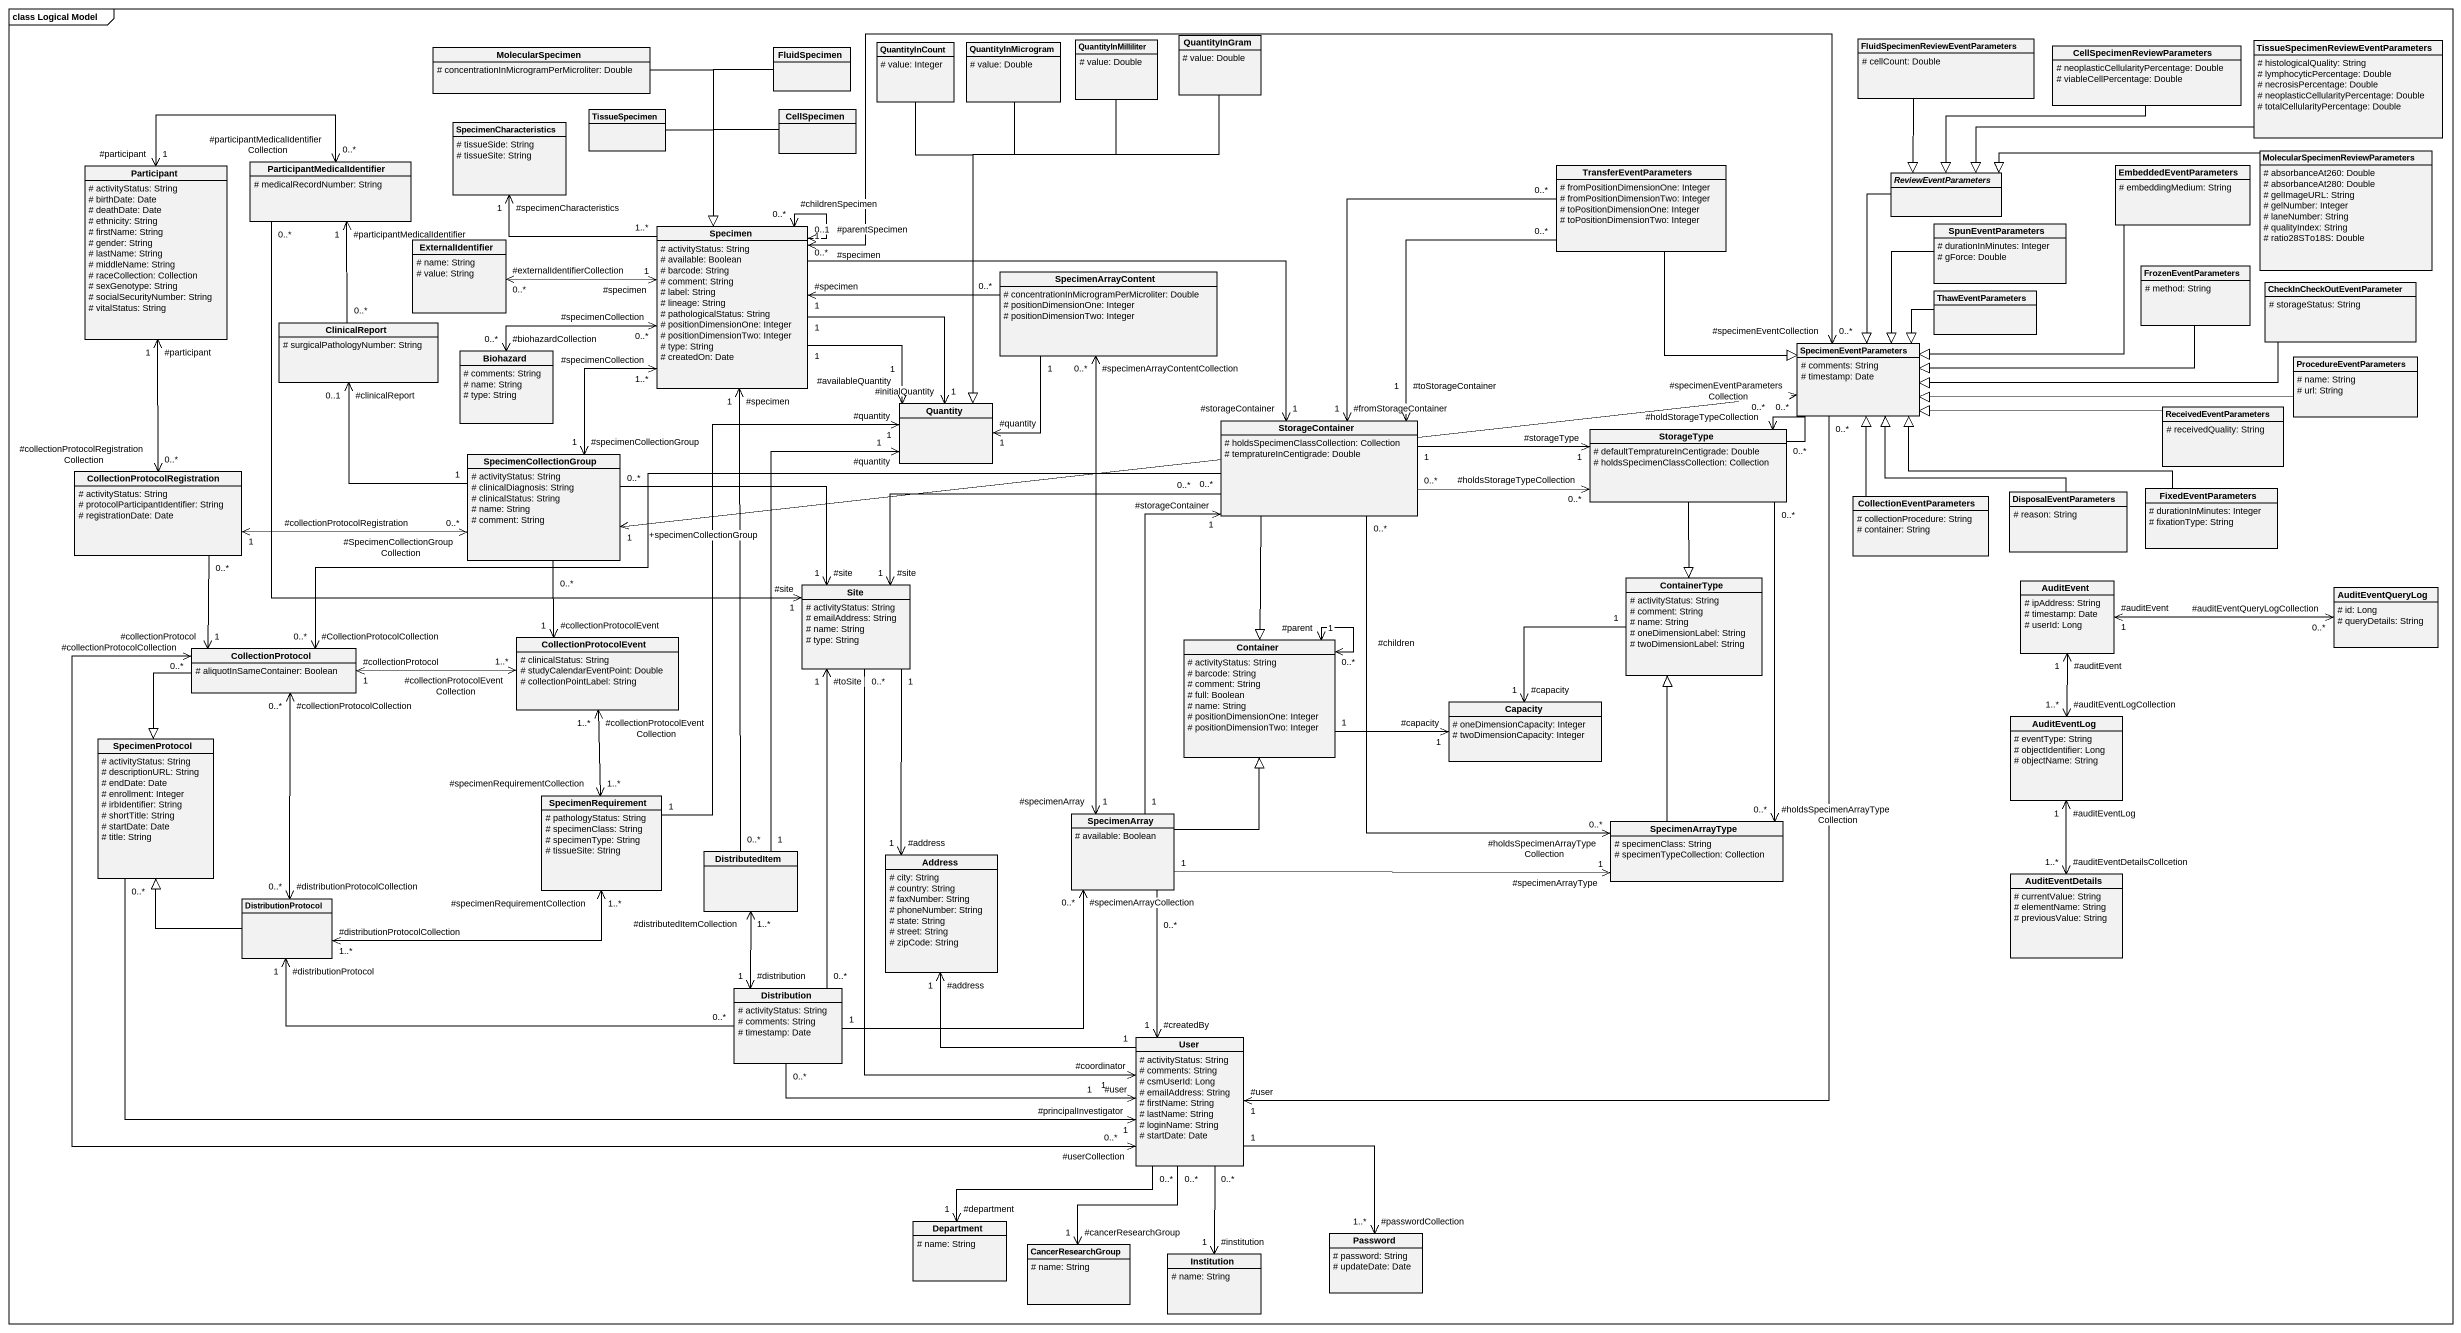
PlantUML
@startuml
mainframe class Logical Model
hide circle
hide empty members
skinparam classAttributeIconSize 0
class QuantityInCount {
  # value: Integer
}
class QuantityInMicrogram {
  # value: Double
}
class QuantityInMilliliter {
  # value: Double
}
class QuantityInGram {
  # value: Double
}
class "FluidSpecimenReviewEventParameters" as FluidSpecimenReviewEventPara {
  # cellCount: Double
}
class "TissueSpecimenReviewEventParameters" as TissueSpecimenReviewEventPar {
  # histologicalQuality: String
  # lymphocyticPercentage: Double
  # necrosisPercentage: Double
  # neoplasticCellularityPercentage: Double
  # totalCellularityPercentage: Double
}
class MolecularSpecimen {
  # concentrationInMicrogramPerMicroliter: Double
}
class FluidSpecimen
class CellSpecimenReviewParameters {
  # neoplasticCellularityPercentage: Double
  # viableCellPercentage: Double
}
class SpecimenCharacteristics {
  # tissueSide: String
  # tissueSite: String
}
class TissueSpecimen
class CellSpecimen
class "MolecularSpecimenReviewParameters" as MolecularSpecimenReviewParam {
  # absorbanceAt260: Double
  # absorbanceAt280: Double
  # gelImageURL: String
  # gelNumber: Integer
  # laneNumber: String
  # qualityIndex: String
  # ratio28STo18S: Double
}
class "Participant" as Participant_ {
  # activityStatus: String
  # birthDate: Date
  # deathDate: Date
  # ethnicity: String
  # firstName: String
  # gender: String
  # lastName: String
  # middleName: String
  # raceCollection: Collection
  # sexGenotype: String
  # socialSecurityNumber: String
  # vitalStatus: String
}
class ParticipantMedicalIdentifier {
  # medicalRecordNumber: String
}
class TransferEventParameters {
  # fromPositionDimensionOne: Integer
  # fromPositionDimensionTwo: Integer
  # toPositionDimensionOne: Integer
  # toPositionDimensionTwo: Integer
}
abstract class ReviewEventParameters
class EmbeddedEventParameters {
  # embeddingMedium: String
}
class Specimen {
  # activityStatus: String
  # available: Boolean
  # barcode: String
  # comment: String
  # label: String
  # lineage: String
  # pathologicalStatus: String
  # positionDimensionOne: Integer
  # positionDimensionTwo: Integer
  # type: String
  # createdOn: Date
}
class SpunEventParameters {
  # durationInMinutes: Integer
  # gForce: Double
}
class ExternalIdentifier {
  # name: String
  # value: String
}
class SpecimenArrayContent {
  # concentrationInMicrogramPerMicroliter: Double
  # positionDimensionOne: Integer
  # positionDimensionTwo: Integer
}
class FrozenEventParameters {
  # method: String
}
class ThawEventParameters
class "CheckInCheckOutEventParameter" as CheckInCheckOutEventParamete {
  # storageStatus: String
}
class ClinicalReport {
  # surgicalPathologyNumber: String
}
class Biohazard {
  # comments: String
  # name: String
  # type: String
}
class SpecimenEventParameters {
  # comments: String
  # timestamp: Date
}
class ProcedureEventParameters {
  # name: String
  # url: String
}
class Quantity
class StorageContainer {
  # holdsSpecimenClassCollection: Collection
  # tempratureInCentigrade: Double
}
class StorageType {
  # defaultTempratureInCentigrade: Double
  # holdsSpecimenClassCollection: Collection
}
class ReceivedEventParameters {
  # receivedQuality: String
}
class SpecimenCollectionGroup {
  # activityStatus: String
  # clinicalDiagnosis: String
  # clinicalStatus: String
  # name: String
  # comment: String
}
class "CollectionProtocolRegistration" as CollectionProtocolRegistrati {
  # activityStatus: String
  # protocolParticipantIdentifier: String
  # registrationDate: Date
}
class CollectionEventParameters {
  # collectionProcedure: String
  # container: String
}
class DisposalEventParameters {
  # reason: String
}
class FixedEventParameters {
  # durationInMinutes: Integer
  # fixationType: String
}
class Site {
  # activityStatus: String
  # emailAddress: String
  # name: String
  # type: String
}
class ContainerType {
  # activityStatus: String
  # comment: String
  # name: String
  # oneDimensionLabel: String
  # twoDimensionLabel: String
}
class AuditEvent {
  # ipAddress: String
  # timestamp: Date
  # userId: Long
}
class AuditEventQueryLog {
  # id: Long
  # queryDetails: String
}
class CollectionProtocol {
  # aliquotInSameContainer: Boolean
}
class CollectionProtocolEvent {
  # clinicalStatus: String
  # studyCalendarEventPoint: Double
  # collectionPointLabel: String
}
class Container {
  # activityStatus: String
  # barcode: String
  # comment: String
  # full: Boolean
  # name: String
  # positionDimensionOne: Integer
  # positionDimensionTwo: Integer
}
class Capacity {
  # oneDimensionCapacity: Integer
  # twoDimensionCapacity: Integer
}
class SpecimenProtocol {
  # activityStatus: String
  # descriptionURL: String
  # endDate: Date
  # enrollment: Integer
  # irbIdentifier: String
  # shortTitle: String
  # startDate: Date
  # title: String
}
class AuditEventLog {
  # eventType: String
  # objectIdentifier: Long
  # objectName: String
}
class SpecimenRequirement {
  # pathologyStatus: String
  # specimenClass: String
  # specimenType: String
  # tissueSite: String
}
class SpecimenArray {
  # available: Boolean
}
class DistributedItem
class Address {
  # city: String
  # country: String
  # faxNumber: String
  # phoneNumber: String
  # state: String
  # street: String
  # zipCode: String
}
class SpecimenArrayType {
  # specimenClass: String
  # specimenTypeCollection: Collection
}
class AuditEventDetails {
  # currentValue: String
  # elementName: String
  # previousValue: String
}
class DistributionProtocol
class Distribution {
  # activityStatus: String
  # comments: String
  # timestamp: Date
}
class User {
  # activityStatus: String
  # comments: String
  # csmUserId: Long
  # emailAddress: String
  # firstName: String
  # lastName: String
  # loginName: String
  # startDate: Date
}
class Department {
  # name: String
}
class CancerResearchGroup {
  # name: String
}
class Password {
  # password: String
  # updateDate: Date
}
class Institution {
  # name: String
}
QuantityInCount --|> Quantity
QuantityInMicrogram --|> Quantity
QuantityInMilliliter --|> Quantity
QuantityInGram --|> Quantity
FluidSpecimenReviewEventPara --|> ReviewEventParameters
TissueSpecimenReviewEventPar -left-|> ReviewEventParameters
MolecularSpecimen --|> Specimen
FluidSpecimen --|> Specimen
CellSpecimenReviewParameters -left-|> ReviewEventParameters
TissueSpecimen --|> Specimen
CellSpecimen --|> Specimen
MolecularSpecimenReviewParam -left-|> ReviewEventParameters
ParticipantMedicalIdentifier "#participantMedicalIdentifierCollection\n0..*" <-left-> "#participant\n1" Participant_
ParticipantMedicalIdentifier "0..*" --> "#site\n1" Site
TransferEventParameters --|> SpecimenEventParameters
ReviewEventParameters --|> SpecimenEventParameters
EmbeddedEventParameters -left-|> SpecimenEventParameters
Specimen "1..*" -up-> "#specimenCharacteristics\n1" SpecimenCharacteristics
Specimen "#parentSpecimen\n0..1" <--> "#childrenSpecimen\n0..*" Specimen
Specimen "#specimenCollection\n1..*" <--> "#specimenCollectionGroup\n1" SpecimenCollectionGroup
Specimen "#specimen\n1" <-- "0..*" DistributedItem
SpunEventParameters --|> SpecimenEventParameters
ExternalIdentifier "#externalIdentifierCollection\n0..*" <-right-> "#specimen\n1" Specimen
SpecimenArrayContent "0..*" -left-> "#specimen\n1" Specimen
SpecimenArrayContent "#specimenArrayContentCollection\n0..*" <--> "#specimenArray\n1" SpecimenArray
FrozenEventParameters -left-|> SpecimenEventParameters
ThawEventParameters -left-|> SpecimenEventParameters
CheckInCheckOutEventParamete -left-|> SpecimenEventParameters
ClinicalReport "0..*" -up-> "#participantMedicalIdentifier\n1" ParticipantMedicalIdentifier
ClinicalReport "#clinicalReport\n0..1" <-- "1" SpecimenCollectionGroup
Biohazard "#biohazardCollection\n0..*" <-right-> "#specimenCollection\n0..*" Specimen
SpecimenEventParameters "#specimenEventCollection\n0..*" <-left-> "#specimen\n1" Specimen
SpecimenEventParameters "0..*" --> "#user\n1" User
ProcedureEventParameters -left-|> SpecimenEventParameters
Quantity "#initialQuantity\n1" <-left- "1" Specimen
Quantity "#availableQuantity\n1" <-left- "1" Specimen
Quantity "#quantity\n1" <-up- "1" SpecimenArrayContent
Quantity "#quantity\n1" <-- "1" SpecimenRequirement
Quantity "#quantity\n1" <-- "1" DistributedItem
StorageContainer "#fromStorageContainer\n1" <-up- "0..*" TransferEventParameters
StorageContainer "#toStorageContainer\n1" <-up- "0..*" TransferEventParameters
StorageContainer "#storageContainer\n1" <-left- "0..*" Specimen
StorageContainer "0..*" -left-> "#CollectionProtocolCollection\n0..*" CollectionProtocol
StorageContainer --|> Container
StorageContainer "#storageContainer\n1" <-- "1" SpecimenArray
StorageType "#holdsStorageTypeCollection\n0..*" <-left- "0..*" StorageContainer
StorageType "#storageType\n1" <-left- "1" StorageContainer
StorageType "0..*" --> "#holdStorageTypeCollection\n0..*" StorageType
StorageType --|> ContainerType
ReceivedEventParameters -left-|> SpecimenEventParameters
SpecimenCollectionGroup "+specimenCollectionGroup\n1" <-right-> "#specimenEventParametersCollection\n0..*" SpecimenEventParameters
SpecimenCollectionGroup "#SpecimenCollectionGroupCollection\n0..*" <-left-> "#collectionProtocolRegistration\n1" CollectionProtocolRegistrati
CollectionProtocolRegistrati "#collectionProtocolRegistrationCollection\n0..*" <-up-> "#participant\n1" Participant_
CollectionProtocolRegistrati "0..*" --> "#collectionProtocol\n1" CollectionProtocol
CollectionEventParameters -up-|> SpecimenEventParameters
DisposalEventParameters -up-|> SpecimenEventParameters
FixedEventParameters -left-|> SpecimenEventParameters
Site "#site\n1" <-right- "0..*" StorageContainer
Site "#site\n1" <-left- "0..*" SpecimenCollectionGroup
Site "#toSite\n1" <-- "0..*" Distribution
AuditEvent "#auditEvent\n1" <--> "#auditEventLogCollection\n1..*" AuditEventLog
AuditEventQueryLog "#auditEventQueryLogCollection\n0..*" <-left-> "#auditEvent\n1" AuditEvent
CollectionProtocol --|> SpecimenProtocol
CollectionProtocol "#collectionProtocolCollection\n0..*" <-right-> "#userCollection\n0..*" User
CollectionProtocolEvent "#collectionProtocolEvent\n1" <-up- "0..*" SpecimenCollectionGroup
CollectionProtocolEvent "#collectionProtocolEventCollection\n1..*" <-left-> "#collectionProtocol\n1" CollectionProtocol
CollectionProtocolEvent "#collectionProtocolEventCollection\n1..*" <--> "#specimenRequirementCollection\n1..*" SpecimenRequirement
Container "#children\n0..*" <--> "#parent\n1" Container
Capacity "#capacity\n1" <-up- "1" ContainerType
Capacity "#capacity\n1" <-left- "1" Container
SpecimenRequirement "#specimenRequirementCollection\n1..*" <-left-> "#distributionProtocolCollection\n1..*" DistributionProtocol
SpecimenArray -up-|> Container
SpecimenArray "#specimenArrayCollection\n0..*" <-left- "1" Distribution
DistributedItem "#distributedItemCollection\n1..*" <--> "#distribution\n1" Distribution
Address "#address\n1" <-up- "1" Site
Address "#address\n1" <-- "1" User
SpecimenArrayType "#holdsSpecimenArrayTypeCollection\n0..*" <-up- "0..*" StorageContainer
SpecimenArrayType "#holdsSpecimenArrayTypeCollection\n0..*" <-up- "0..*" StorageType
SpecimenArrayType -up-|> ContainerType
SpecimenArrayType "#specimenArrayType\n1" <-left- "1" SpecimenArray
AuditEventDetails "#auditEventDetailsCollcetion\n1..*" <-up-> "#auditEventLog\n1" AuditEventLog
DistributionProtocol "#distributionProtocolCollection\n0..*" <-up-> "#collectionProtocolCollection\n0..*" CollectionProtocol
DistributionProtocol -up-|> SpecimenProtocol
DistributionProtocol "#distributionProtocol\n1" <-right- "0..*" Distribution
User "#coordinator\n1" <-up- "0..*" Site
User "#principalInvestigator\n1" <-left- "0..*" SpecimenProtocol
User "#createdBy\n1" <-up- "0..*" SpecimenArray
User "#user\n1" <-left- "0..*" Distribution
User "0..*" --> "#institution\n1" Institution
Department "#department\n1" <-up- "0..*" User
CancerResearchGroup "#cancerResearchGroup\n1" <-up- "0..*" User
Password "#passwordCollection\n1..*" <-up- "1" User
@enduml
